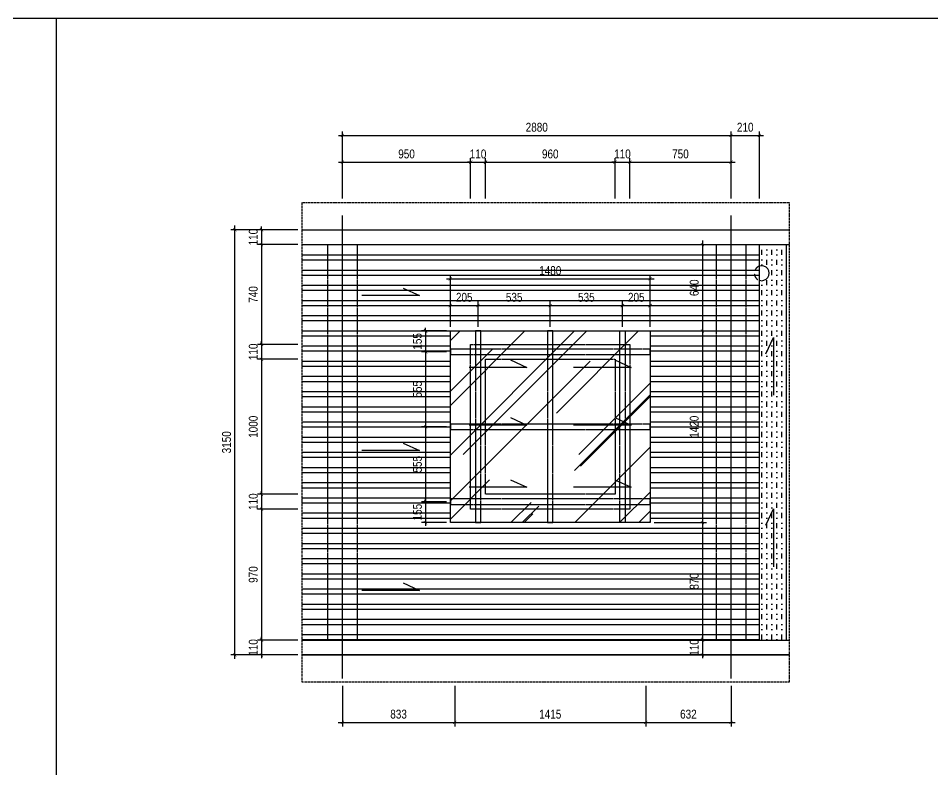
# Model space of a CAD drawing. Header units: millimetres. Extents: x -82962 to 19744, y -138000 to 4535.
# Drawn here: x 5648 to 12425, y -90461 to -84894 of the extents above; entities that cross this region are included whole.
import ezdxf

# ---------------------------------------------------------------- set-up
doc = ezdxf.new("R2010")
doc.units = ezdxf.units.MM
doc.header["$LTSCALE"] = 1000
doc.header["$MEASUREMENT"] = 0
doc.header["$PDMODE"] = 3
doc.linetypes.add('HIDDEN', pattern=[0.375, 0.25, -0.125])
doc.layers.get('0').update_dxf_attribs({"lineweight": 30})
doc.layers.get('DEFPOINTS').update_dxf_attribs({"color": 4, "lineweight": 30})
doc.layers.add('THAY', color=4, linetype='Continuous', lineweight=30)
doc.styles.add('dim', font='arial.ttf', dxfattribs={"width": 0.8})
doc.dimstyles.new('1-100-100', dxfattribs={"dimscale": 0, "dimtxt": 2.2, "dimasz": 0.8, "dimexe": 1, "dimexo": 1, "dimgap": 0.9, "dimtad": 1, "dimdec": 0, "dimzin": 0, "dimdsep": 46, "dimtxsty": 'dim', "dimblk1": 'ARCHTICK', "dimblk2": 'ARCHTICK', "dimsah": 1, "dimcen": 1, "dimdle": 1, "dimclrd": 256, "dimclre": 256, "dimclrt": 1, "dimadec": 0, "dimazin": 0, "dimtfac": 0.0001, "dimtdec": 0, "dimtix": 1, "dimtmove": 2, "dimatfit": 3, "dimldrblk": 'DOT', "dimfxl": 100, "dimtolj": 1, "dimtzin": 0, "dimarcsym": 0})

# ---------------------------------------------------------------- blocks, each defined once
blk = doc.blocks.new('_ARCHTICK')
at = {"color": 0, "linetype": 'ByBlock', "const_width": 0.15}
blk.add_lwpolyline([(-0.5, -0.5), (0.5, 0.5)], dxfattribs=at)
blk = doc.blocks.new('*D963')
at = {"layer": 'DEFPOINTS', "color": 0, "ltscale": 0.2, "transparency": 16777216}
for p in [(7750.8, -86460.2), (7450.8, -86570.4), (7750.8, -86570.4)]:
    blk.add_point(p, dxfattribs=at)
at = {"layer": 'THAY', "lineweight": -2, "ltscale": 0.2, "transparency": 16777216}
for p, q in [((7720.8, -86460.2), (7420.8, -86460.2)), ((7450.8, -86460.2), (7450.8, -86436.2)), ((7450.8, -86460.2), (7450.8, -86570.4)), ((7720.8, -86570.4), (7420.8, -86570.4)), ((7450.8, -86570.4), (7450.8, -86594.4))]:
    blk.add_line(p, q, dxfattribs=at)
at = {"layer": 'THAY', "lineweight": -2, "ltscale": 0.2, "transparency": 16777216, "xscale": 24.00000000000008, "yscale": 24.00000000000008, "zscale": 24.00000000000008}
for p, rotation in [((7450.8, -86460.2), 270), ((7450.8, -86570.4), 90)]:
    blk.add_blockref('_ARCHTICK', p, dxfattribs=dict(at, rotation=rotation))
at = {"layer": 'THAY', "color": 1, "ltscale": 0.2, "transparency": 16777216, "insert": (7390.1, -86515.3), "char_height": 66, "attachment_point": 5, "rotation": 90, "style": 'dim'}
blk.add_mtext('\\A1;110', dxfattribs=at)
blk = doc.blocks.new('_DOT')
at = {"color": 0, "linetype": 'ByBlock', "ltscale": 10}
blk.add_line((-0.5, 0), (-1, 0), dxfattribs=at)
at = {"color": 0, "linetype": 'ByBlock', "ltscale": 10, "const_width": 0.5}
blk.add_lwpolyline([(-0.25, 0, 1), (0.25, 0, 1)], format="xyb", close=True, dxfattribs=at)
blk = doc.blocks.new('*D964')
at = {"layer": 'DEFPOINTS', "color": 0, "ltscale": 0.2, "transparency": 16777216}
for p in [(7750.8, -86570.4), (7450.8, -87310.2), (7750.8, -87310.2)]:
    blk.add_point(p, dxfattribs=at)
at = {"layer": 'THAY', "lineweight": -2, "ltscale": 0.2, "transparency": 16777216}
for p, q in [((7450.8, -86540.4), (7450.8, -87340.2)), ((7720.8, -86570.4), (7420.8, -86570.4)), ((7720.8, -87310.2), (7420.8, -87310.2))]:
    blk.add_line(p, q, dxfattribs=at)
at = {"layer": 'THAY', "lineweight": -2, "ltscale": 0.2, "transparency": 16777216, "xscale": 24.00000000000008, "yscale": 24.00000000000008, "zscale": 24.00000000000008}
for p, rotation in [((7450.8, -86570.4), 90), ((7450.8, -87310.2), 270)]:
    blk.add_blockref('_ARCHTICK', p, dxfattribs=dict(at, rotation=rotation))
at = {"layer": 'THAY', "color": 1, "ltscale": 0.2, "transparency": 16777216, "insert": (7390.1, -86940.3), "char_height": 66, "attachment_point": 5, "rotation": 90, "style": 'dim'}
blk.add_mtext('\\A1;740', dxfattribs=at)
blk = doc.blocks.new('*D965')
at = {"layer": 'DEFPOINTS', "color": 0, "ltscale": 0.2, "transparency": 16777216}
for p in [(7750.8, -87310.2), (7450.8, -87420.2), (7750.8, -87420.2)]:
    blk.add_point(p, dxfattribs=at)
at = {"layer": 'THAY', "lineweight": -2, "ltscale": 0.2, "transparency": 16777216}
for p, q in [((7450.8, -87310.2), (7450.8, -87286.2)), ((7720.8, -87310.2), (7420.8, -87310.2)), ((7450.8, -87310.2), (7450.8, -87420.2)), ((7720.8, -87420.2), (7420.8, -87420.2)), ((7450.8, -87420.2), (7450.8, -87444.2))]:
    blk.add_line(p, q, dxfattribs=at)
at = {"layer": 'THAY', "lineweight": -2, "ltscale": 0.2, "transparency": 16777216, "xscale": 24.00000000000008, "yscale": 24.00000000000008, "zscale": 24.00000000000008}
for p, rotation in [((7450.8, -87310.2), 270), ((7450.8, -87420.2), 90)]:
    blk.add_blockref('_ARCHTICK', p, dxfattribs=dict(at, rotation=rotation))
at = {"layer": 'THAY', "color": 1, "ltscale": 0.2, "transparency": 16777216, "insert": (7390.1, -87365.2), "char_height": 66, "attachment_point": 5, "rotation": 90, "style": 'dim'}
blk.add_mtext('\\A1;110', dxfattribs=at)
blk = doc.blocks.new('*D966')
at = {"layer": 'DEFPOINTS', "color": 0, "ltscale": 0.2, "transparency": 16777216}
for p in [(7750.8, -87420.2), (7450.8, -88420.2), (7750.8, -88420.2)]:
    blk.add_point(p, dxfattribs=at)
at = {"layer": 'THAY', "lineweight": -2, "ltscale": 0.2, "transparency": 16777216}
for p, q in [((7720.8, -87420.2), (7420.8, -87420.2)), ((7450.8, -87390.2), (7450.8, -88450.2)), ((7720.8, -88420.2), (7420.8, -88420.2))]:
    blk.add_line(p, q, dxfattribs=at)
at = {"layer": 'THAY', "lineweight": -2, "ltscale": 0.2, "transparency": 16777216, "xscale": 24.00000000000008, "yscale": 24.00000000000008, "zscale": 24.00000000000008}
for p, rotation in [((7450.8, -87420.2), 90), ((7450.8, -88420.2), 270)]:
    blk.add_blockref('_ARCHTICK', p, dxfattribs=dict(at, rotation=rotation))
at = {"layer": 'THAY', "color": 1, "ltscale": 0.2, "transparency": 16777216, "insert": (7390.1, -87920.2), "char_height": 66, "attachment_point": 5, "rotation": 90, "style": 'dim'}
blk.add_mtext('\\A1;1000', dxfattribs=at)
blk = doc.blocks.new('*D967')
at = {"layer": 'DEFPOINTS', "color": 0, "ltscale": 0.2, "transparency": 16777216}
for p in [(7750.8, -88420.2), (7450.8, -88530.2), (7750.8, -88530.2)]:
    blk.add_point(p, dxfattribs=at)
at = {"layer": 'THAY', "lineweight": -2, "ltscale": 0.2, "transparency": 16777216}
for p, q in [((7720.8, -88420.2), (7420.8, -88420.2)), ((7450.8, -88420.2), (7450.8, -88396.2)), ((7450.8, -88420.2), (7450.8, -88530.2)), ((7720.8, -88530.2), (7420.8, -88530.2)), ((7450.8, -88530.2), (7450.8, -88554.2))]:
    blk.add_line(p, q, dxfattribs=at)
at = {"layer": 'THAY', "lineweight": -2, "ltscale": 0.2, "transparency": 16777216, "xscale": 24.00000000000008, "yscale": 24.00000000000008, "zscale": 24.00000000000008}
for p, rotation in [((7450.8, -88420.2), 270), ((7450.8, -88530.2), 90)]:
    blk.add_blockref('_ARCHTICK', p, dxfattribs=dict(at, rotation=rotation))
at = {"layer": 'THAY', "color": 1, "ltscale": 0.2, "transparency": 16777216, "insert": (7390.1, -88475.2), "char_height": 66, "attachment_point": 5, "rotation": 90, "style": 'dim'}
blk.add_mtext('\\A1;110', dxfattribs=at)
blk = doc.blocks.new('*D968')
at = {"layer": 'DEFPOINTS', "color": 0, "ltscale": 0.2, "transparency": 16777216}
for p in [(7750.8, -88530.2), (7450.8, -89500.2), (7750.8, -89500.2)]:
    blk.add_point(p, dxfattribs=at)
at = {"layer": 'THAY', "lineweight": -2, "ltscale": 0.2, "transparency": 16777216}
for p, q in [((7450.8, -88500.2), (7450.8, -89530.2)), ((7720.8, -88530.2), (7420.8, -88530.2)), ((7720.8, -89500.2), (7420.8, -89500.2))]:
    blk.add_line(p, q, dxfattribs=at)
at = {"layer": 'THAY', "lineweight": -2, "ltscale": 0.2, "transparency": 16777216, "xscale": 24.00000000000008, "yscale": 24.00000000000008, "zscale": 24.00000000000008}
for p, rotation in [((7450.8, -88530.2), 90), ((7450.8, -89500.2), 270)]:
    blk.add_blockref('_ARCHTICK', p, dxfattribs=dict(at, rotation=rotation))
at = {"layer": 'THAY', "color": 1, "ltscale": 0.2, "transparency": 16777216, "insert": (7390.1, -89015.2), "char_height": 66, "attachment_point": 5, "rotation": 90, "style": 'dim'}
blk.add_mtext('\\A1;970', dxfattribs=at)
blk = doc.blocks.new('*D969')
at = {"layer": 'DEFPOINTS', "color": 0, "ltscale": 0.2, "transparency": 16777216}
for p in [(7750.8, -89500.2), (7450.8, -89610.2), (7750.8, -89610.2)]:
    blk.add_point(p, dxfattribs=at)
at = {"layer": 'THAY', "lineweight": -2, "ltscale": 0.2, "transparency": 16777216}
for p, q in [((7720.8, -89500.2), (7420.8, -89500.2)), ((7450.8, -89500.2), (7450.8, -89476.2)), ((7450.8, -89500.2), (7450.8, -89610.2)), ((7720.8, -89610.2), (7420.8, -89610.2)), ((7450.8, -89610.2), (7450.8, -89634.2))]:
    blk.add_line(p, q, dxfattribs=at)
at = {"layer": 'THAY', "lineweight": -2, "ltscale": 0.2, "transparency": 16777216, "xscale": 24.00000000000008, "yscale": 24.00000000000008, "zscale": 24.00000000000008}
for p, rotation in [((7450.8, -89500.2), 270), ((7450.8, -89610.2), 90)]:
    blk.add_blockref('_ARCHTICK', p, dxfattribs=dict(at, rotation=rotation))
at = {"layer": 'THAY', "color": 1, "ltscale": 0.2, "transparency": 16777216, "insert": (7390.1, -89555.2), "char_height": 66, "attachment_point": 5, "rotation": 90, "style": 'dim'}
blk.add_mtext('\\A1;110', dxfattribs=at)
blk = doc.blocks.new('*D970')
at = {"layer": 'DEFPOINTS', "color": 0, "ltscale": 0.2, "transparency": 16777216}
for p in [(7252.8, -86460.2), (7750.8, -86460.2), (7750.8, -89610.2)]:
    blk.add_point(p, dxfattribs=at)
at = {"layer": 'THAY', "lineweight": -2, "ltscale": 0.2, "transparency": 16777216}
for p, q in [((7720.8, -86460.2), (7222.8, -86460.2)), ((7252.8, -89640.2), (7252.8, -86430.2)), ((7720.8, -89610.2), (7222.8, -89610.2))]:
    blk.add_line(p, q, dxfattribs=at)
at = {"layer": 'THAY', "lineweight": -2, "ltscale": 0.2, "transparency": 16777216, "xscale": 24.00000000000008, "yscale": 24.00000000000008, "zscale": 24.00000000000008}
for p, rotation in [((7252.8, -86460.2), 90), ((7252.8, -89610.2), 270)]:
    blk.add_blockref('_ARCHTICK', p, dxfattribs=dict(at, rotation=rotation))
at = {"layer": 'THAY', "color": 1, "ltscale": 0.2, "transparency": 16777216, "insert": (7192.1, -88035.2), "char_height": 66, "attachment_point": 5, "rotation": 90, "style": 'dim'}
blk.add_mtext('\\A1;3150', dxfattribs=at)
blk = doc.blocks.new('*D971')
at = {"layer": 'DEFPOINTS', "color": 0, "ltscale": 0.2, "transparency": 16777216}
for p in [(9000.8, -85960.2), (8050.8, -86260.2), (9000.8, -86260.2)]:
    blk.add_point(p, dxfattribs=at)
at = {"layer": 'THAY', "lineweight": -2, "ltscale": 0.2, "transparency": 16777216}
for p, q in [((8050.8, -86230.2), (8050.8, -85930.2)), ((9000.8, -86230.2), (9000.8, -85930.2)), ((8020.8, -85960.2), (9030.8, -85960.2))]:
    blk.add_line(p, q, dxfattribs=at)
at = {"layer": 'THAY', "lineweight": -2, "ltscale": 0.2, "transparency": 16777216, "xscale": 24.00000000000008, "yscale": 24.00000000000008, "zscale": 24.00000000000008, "rotation": 180}
blk.add_blockref('_ARCHTICK', (8050.8, -85960.2), dxfattribs=at)
at = {"layer": 'THAY', "lineweight": -2, "ltscale": 0.2, "transparency": 16777216, "xscale": 24.00000000000008, "yscale": 24.00000000000008, "zscale": 24.00000000000008}
blk.add_blockref('_ARCHTICK', (9000.8, -85960.2), dxfattribs=at)
at = {"layer": 'THAY', "color": 1, "ltscale": 0.2, "transparency": 16777216, "insert": (8525.8, -85899.5), "char_height": 66, "attachment_point": 5, "style": 'dim'}
blk.add_mtext('\\A1;950', dxfattribs=at)
blk = doc.blocks.new('*D972')
at = {"layer": 'DEFPOINTS', "color": 0, "ltscale": 0.2, "transparency": 16777216}
for p in [(9110.8, -85960.2), (9000.8, -86260.2), (9110.8, -86260.2)]:
    blk.add_point(p, dxfattribs=at)
at = {"layer": 'THAY', "lineweight": -2, "ltscale": 0.2, "transparency": 16777216}
for p, q in [((9000.8, -86230.2), (9000.8, -85930.2)), ((9110.8, -86230.2), (9110.8, -85930.2)), ((9000.8, -85960.2), (8976.8, -85960.2)), ((9000.8, -85960.2), (9110.8, -85960.2)), ((9110.8, -85960.2), (9134.8, -85960.2))]:
    blk.add_line(p, q, dxfattribs=at)
at = {"layer": 'THAY', "lineweight": -2, "ltscale": 0.2, "transparency": 16777216, "xscale": 24.00000000000008, "yscale": 24.00000000000008, "zscale": 24.00000000000008}
blk.add_blockref('_ARCHTICK', (9000.8, -85960.2), dxfattribs=at)
at = {"layer": 'THAY', "lineweight": -2, "ltscale": 0.2, "transparency": 16777216, "xscale": 24.00000000000008, "yscale": 24.00000000000008, "zscale": 24.00000000000008, "rotation": 180}
blk.add_blockref('_ARCHTICK', (9110.8, -85960.2), dxfattribs=at)
at = {"layer": 'THAY', "color": 1, "ltscale": 0.2, "transparency": 16777216, "insert": (9055.8, -85899.5), "char_height": 66, "attachment_point": 5, "style": 'dim'}
blk.add_mtext('\\A1;110', dxfattribs=at)
blk = doc.blocks.new('*D973')
at = {"layer": 'DEFPOINTS', "color": 0, "ltscale": 0.2, "transparency": 16777216}
for p in [(10070.8, -85960.2), (9110.8, -86260.2), (10070.8, -86260.2)]:
    blk.add_point(p, dxfattribs=at)
at = {"layer": 'THAY', "lineweight": -2, "ltscale": 0.2, "transparency": 16777216}
for p, q in [((9110.8, -86230.2), (9110.8, -85930.2)), ((10070.8, -86230.2), (10070.8, -85930.2)), ((9080.8, -85960.2), (10100.8, -85960.2))]:
    blk.add_line(p, q, dxfattribs=at)
at = {"layer": 'THAY', "lineweight": -2, "ltscale": 0.2, "transparency": 16777216, "xscale": 24.00000000000008, "yscale": 24.00000000000008, "zscale": 24.00000000000008, "rotation": 180}
blk.add_blockref('_ARCHTICK', (9110.8, -85960.2), dxfattribs=at)
at = {"layer": 'THAY', "lineweight": -2, "ltscale": 0.2, "transparency": 16777216, "xscale": 24.00000000000008, "yscale": 24.00000000000008, "zscale": 24.00000000000008}
blk.add_blockref('_ARCHTICK', (10070.8, -85960.2), dxfattribs=at)
at = {"layer": 'THAY', "color": 1, "ltscale": 0.2, "transparency": 16777216, "insert": (9590.8, -85899.5), "char_height": 66, "attachment_point": 5, "style": 'dim'}
blk.add_mtext('\\A1;960', dxfattribs=at)
blk = doc.blocks.new('*D974')
at = {"layer": 'DEFPOINTS', "color": 0, "ltscale": 0.2, "transparency": 16777216}
for p in [(10180.8, -85960.2), (10070.8, -86260.2), (10180.8, -86260.2)]:
    blk.add_point(p, dxfattribs=at)
at = {"layer": 'THAY', "lineweight": -2, "ltscale": 0.2, "transparency": 16777216}
for p, q in [((10070.8, -86230.2), (10070.8, -85930.2)), ((10180.8, -86230.2), (10180.8, -85930.2)), ((10070.8, -85960.2), (10046.8, -85960.2)), ((10070.8, -85960.2), (10180.8, -85960.2)), ((10180.8, -85960.2), (10204.8, -85960.2))]:
    blk.add_line(p, q, dxfattribs=at)
at = {"layer": 'THAY', "lineweight": -2, "ltscale": 0.2, "transparency": 16777216, "xscale": 24.00000000000008, "yscale": 24.00000000000008, "zscale": 24.00000000000008}
blk.add_blockref('_ARCHTICK', (10070.8, -85960.2), dxfattribs=at)
at = {"layer": 'THAY', "lineweight": -2, "ltscale": 0.2, "transparency": 16777216, "xscale": 24.00000000000008, "yscale": 24.00000000000008, "zscale": 24.00000000000008, "rotation": 180}
blk.add_blockref('_ARCHTICK', (10180.8, -85960.2), dxfattribs=at)
at = {"layer": 'THAY', "color": 1, "ltscale": 0.2, "transparency": 16777216, "insert": (10125.8, -85899.5), "char_height": 66, "attachment_point": 5, "style": 'dim'}
blk.add_mtext('\\A1;110', dxfattribs=at)
blk = doc.blocks.new('*D975')
at = {"layer": 'DEFPOINTS', "color": 0, "ltscale": 0.2, "transparency": 16777216}
for p in [(10930.8, -85960.2), (10180.8, -86260.2), (10930.8, -86260.2)]:
    blk.add_point(p, dxfattribs=at)
at = {"layer": 'THAY', "lineweight": -2, "ltscale": 0.2, "transparency": 16777216}
for p, q in [((10180.8, -86230.2), (10180.8, -85930.2)), ((10930.8, -86230.2), (10930.8, -85930.2)), ((10150.8, -85960.2), (10960.8, -85960.2))]:
    blk.add_line(p, q, dxfattribs=at)
at = {"layer": 'THAY', "lineweight": -2, "ltscale": 0.2, "transparency": 16777216, "xscale": 24.00000000000008, "yscale": 24.00000000000008, "zscale": 24.00000000000008, "rotation": 180}
blk.add_blockref('_ARCHTICK', (10180.8, -85960.2), dxfattribs=at)
at = {"layer": 'THAY', "lineweight": -2, "ltscale": 0.2, "transparency": 16777216, "xscale": 24.00000000000008, "yscale": 24.00000000000008, "zscale": 24.00000000000008}
blk.add_blockref('_ARCHTICK', (10930.8, -85960.2), dxfattribs=at)
at = {"layer": 'THAY', "color": 1, "ltscale": 0.2, "transparency": 16777216, "insert": (10555.8, -85899.5), "char_height": 66, "attachment_point": 5, "style": 'dim'}
blk.add_mtext('\\A1;750', dxfattribs=at)
blk = doc.blocks.new('*D976')
at = {"layer": 'DEFPOINTS', "color": 0, "ltscale": 0.2, "transparency": 16777216}
for p in [(10930.8, -85762.2), (8050.8, -86260.2), (10930.8, -86260.2)]:
    blk.add_point(p, dxfattribs=at)
at = {"layer": 'THAY', "lineweight": -2, "ltscale": 0.2, "transparency": 16777216}
for p, q in [((8020.8, -85762.2), (10960.8, -85762.2)), ((8050.8, -86230.2), (8050.8, -85732.2)), ((10930.8, -86230.2), (10930.8, -85732.2))]:
    blk.add_line(p, q, dxfattribs=at)
at = {"layer": 'THAY', "lineweight": -2, "ltscale": 0.2, "transparency": 16777216, "xscale": 24.00000000000008, "yscale": 24.00000000000008, "zscale": 24.00000000000008, "rotation": 180}
blk.add_blockref('_ARCHTICK', (8050.8, -85762.2), dxfattribs=at)
at = {"layer": 'THAY', "lineweight": -2, "ltscale": 0.2, "transparency": 16777216, "xscale": 24.00000000000008, "yscale": 24.00000000000008, "zscale": 24.00000000000008}
blk.add_blockref('_ARCHTICK', (10930.8, -85762.2), dxfattribs=at)
at = {"layer": 'THAY', "color": 1, "ltscale": 0.2, "transparency": 16777216, "insert": (9490.8, -85701.5), "char_height": 66, "attachment_point": 5, "style": 'dim'}
blk.add_mtext('\\A1;2880', dxfattribs=at)
blk = doc.blocks.new('*D977')
at = {"layer": 'DEFPOINTS', "color": 0, "ltscale": 0.2, "transparency": 16777216}
for p in [(11140.8, -85762.2), (10930.8, -86260.2), (11140.8, -86260.2)]:
    blk.add_point(p, dxfattribs=at)
at = {"layer": 'THAY', "lineweight": -2, "ltscale": 0.2, "transparency": 16777216}
for p, q in [((10900.8, -85762.2), (11170.8, -85762.2)), ((10930.8, -86230.2), (10930.8, -85732.2)), ((11140.8, -86230.2), (11140.8, -85732.2))]:
    blk.add_line(p, q, dxfattribs=at)
at = {"layer": 'THAY', "lineweight": -2, "ltscale": 0.2, "transparency": 16777216, "xscale": 24.00000000000008, "yscale": 24.00000000000008, "zscale": 24.00000000000008, "rotation": 180}
blk.add_blockref('_ARCHTICK', (10930.8, -85762.2), dxfattribs=at)
at = {"layer": 'THAY', "lineweight": -2, "ltscale": 0.2, "transparency": 16777216, "xscale": 24.00000000000008, "yscale": 24.00000000000008, "zscale": 24.00000000000008}
blk.add_blockref('_ARCHTICK', (11140.8, -85762.2), dxfattribs=at)
at = {"layer": 'THAY', "color": 1, "ltscale": 0.2, "transparency": 16777216, "insert": (11035.8, -85701.5), "char_height": 66, "attachment_point": 5, "style": 'dim'}
blk.add_mtext('\\A1;210', dxfattribs=at)
blk = doc.blocks.new('*D978')
at = {"layer": 'DEFPOINTS', "color": 0, "ltscale": 0.2, "transparency": 16777216}
for p in [(10288.7, -86570.4), (10321, -87210.2), (10718.8, -87210.2)]:
    blk.add_point(p, dxfattribs=at)
at = {"layer": 'THAY', "lineweight": -2, "ltscale": 0.2, "transparency": 16777216}
for p, q in [((10718.8, -86540.4), (10718.8, -87240.2)), ((10318.7, -86570.4), (10748.8, -86570.4)), ((10351, -87210.2), (10748.8, -87210.2))]:
    blk.add_line(p, q, dxfattribs=at)
at = {"layer": 'THAY', "lineweight": -2, "ltscale": 0.2, "transparency": 16777216, "xscale": 24.00000000000008, "yscale": 24.00000000000008, "zscale": 24.00000000000008}
for p, rotation in [((10718.8, -86570.4), 90), ((10718.8, -87210.2), 270)]:
    blk.add_blockref('_ARCHTICK', p, dxfattribs=dict(at, rotation=rotation))
at = {"layer": 'THAY', "color": 1, "ltscale": 0.2, "transparency": 16777216, "insert": (10658.1, -86890.3), "char_height": 66, "attachment_point": 5, "rotation": 90, "style": 'dim'}
blk.add_mtext('\\A1;640', dxfattribs=at)
blk = doc.blocks.new('*D979')
at = {"layer": 'DEFPOINTS', "color": 0, "ltscale": 0.2, "transparency": 16777216}
for p in [(10321, -87210.2), (10330.8, -88630.2), (10718.8, -88630.2)]:
    blk.add_point(p, dxfattribs=at)
at = {"layer": 'THAY', "lineweight": -2, "ltscale": 0.2, "transparency": 16777216}
for p, q in [((10351, -87210.2), (10748.8, -87210.2)), ((10718.8, -87180.2), (10718.8, -88660.2)), ((10360.8, -88630.2), (10748.8, -88630.2))]:
    blk.add_line(p, q, dxfattribs=at)
at = {"layer": 'THAY', "lineweight": -2, "ltscale": 0.2, "transparency": 16777216, "xscale": 24.00000000000008, "yscale": 24.00000000000008, "zscale": 24.00000000000008}
for p, rotation in [((10718.8, -87210.2), 90), ((10718.8, -88630.2), 270)]:
    blk.add_blockref('_ARCHTICK', p, dxfattribs=dict(at, rotation=rotation))
at = {"layer": 'THAY', "color": 1, "ltscale": 0.2, "transparency": 16777216, "insert": (10658.1, -87920.2), "char_height": 66, "attachment_point": 5, "rotation": 90, "style": 'dim'}
blk.add_mtext('\\A1;1420', dxfattribs=at)
blk = doc.blocks.new('*D980')
at = {"layer": 'DEFPOINTS', "color": 0, "ltscale": 0.2, "transparency": 16777216}
for p in [(10330.8, -88630.2), (10298.5, -89500.2), (10718.8, -89500.2)]:
    blk.add_point(p, dxfattribs=at)
at = {"layer": 'THAY', "lineweight": -2, "ltscale": 0.2, "transparency": 16777216}
for p, q in [((10360.8, -88630.2), (10748.8, -88630.2)), ((10718.8, -88600.2), (10718.8, -89530.2)), ((10328.5, -89500.2), (10748.8, -89500.2))]:
    blk.add_line(p, q, dxfattribs=at)
at = {"layer": 'THAY', "lineweight": -2, "ltscale": 0.2, "transparency": 16777216, "xscale": 24.00000000000008, "yscale": 24.00000000000008, "zscale": 24.00000000000008}
for p, rotation in [((10718.8, -88630.2), 90), ((10718.8, -89500.2), 270)]:
    blk.add_blockref('_ARCHTICK', p, dxfattribs=dict(at, rotation=rotation))
at = {"layer": 'THAY', "color": 1, "ltscale": 0.2, "transparency": 16777216, "insert": (10658.1, -89065.2), "char_height": 66, "attachment_point": 5, "rotation": 90, "style": 'dim'}
blk.add_mtext('\\A1;870', dxfattribs=at)
blk = doc.blocks.new('*D981')
at = {"layer": 'DEFPOINTS', "color": 0, "ltscale": 0.2, "transparency": 16777216}
for p in [(10298.5, -89500.2), (10298.5, -89610.2), (10718.8, -89610.2)]:
    blk.add_point(p, dxfattribs=at)
at = {"layer": 'THAY', "lineweight": -2, "ltscale": 0.2, "transparency": 16777216}
for p, q in [((10328.5, -89500.2), (10748.8, -89500.2)), ((10718.8, -89500.2), (10718.8, -89476.2)), ((10718.8, -89500.2), (10718.8, -89610.2)), ((10328.5, -89610.2), (10748.8, -89610.2)), ((10718.8, -89610.2), (10718.8, -89634.2))]:
    blk.add_line(p, q, dxfattribs=at)
at = {"layer": 'THAY', "lineweight": -2, "ltscale": 0.2, "transparency": 16777216, "xscale": 24.00000000000008, "yscale": 24.00000000000008, "zscale": 24.00000000000008}
for p, rotation in [((10718.8, -89500.2), 270), ((10718.8, -89610.2), 90)]:
    blk.add_blockref('_ARCHTICK', p, dxfattribs=dict(at, rotation=rotation))
at = {"layer": 'THAY', "color": 1, "ltscale": 0.2, "transparency": 16777216, "insert": (10658.1, -89555.2), "char_height": 66, "attachment_point": 5, "rotation": 90, "style": 'dim'}
blk.add_mtext('\\A1;110', dxfattribs=at)
blk = doc.blocks.new('*D982')
at = {"layer": 'DEFPOINTS', "color": 0, "ltscale": 0.2, "transparency": 16777216}
for p in [(8050.3, -89810.2), (8883.1, -89810.2), (8883.1, -90110.2)]:
    blk.add_point(p, dxfattribs=at)
at = {"layer": 'THAY', "lineweight": -2, "ltscale": 0.2, "transparency": 16777216}
for p, q in [((8050.3, -89840.2), (8050.3, -90140.2)), ((8883.1, -89840.2), (8883.1, -90140.2)), ((8020.3, -90110.2), (8913.1, -90110.2))]:
    blk.add_line(p, q, dxfattribs=at)
at = {"layer": 'THAY', "lineweight": -2, "ltscale": 0.2, "transparency": 16777216, "xscale": 24.00000000000008, "yscale": 24.00000000000008, "zscale": 24.00000000000008, "rotation": 180}
blk.add_blockref('_ARCHTICK', (8050.3, -90110.2), dxfattribs=at)
at = {"layer": 'THAY', "lineweight": -2, "ltscale": 0.2, "transparency": 16777216, "xscale": 24.00000000000008, "yscale": 24.00000000000008, "zscale": 24.00000000000008}
blk.add_blockref('_ARCHTICK', (8883.1, -90110.2), dxfattribs=at)
at = {"layer": 'THAY', "color": 1, "ltscale": 0.2, "transparency": 16777216, "insert": (8466.7, -90049.4), "char_height": 66, "attachment_point": 5, "style": 'dim'}
blk.add_mtext('\\A1;833', dxfattribs=at)
blk = doc.blocks.new('*D983')
at = {"layer": 'DEFPOINTS', "color": 0, "ltscale": 0.2, "transparency": 16777216}
for p in [(8883.1, -89810.2), (10298.5, -89810.2), (10298.5, -90110.2)]:
    blk.add_point(p, dxfattribs=at)
at = {"layer": 'THAY', "lineweight": -2, "ltscale": 0.2, "transparency": 16777216}
for p, q in [((8883.1, -89840.2), (8883.1, -90140.2)), ((10298.5, -89840.2), (10298.5, -90140.2)), ((8853.1, -90110.2), (10328.5, -90110.2))]:
    blk.add_line(p, q, dxfattribs=at)
at = {"layer": 'THAY', "lineweight": -2, "ltscale": 0.2, "transparency": 16777216, "xscale": 24.00000000000008, "yscale": 24.00000000000008, "zscale": 24.00000000000008, "rotation": 180}
blk.add_blockref('_ARCHTICK', (8883.1, -90110.2), dxfattribs=at)
at = {"layer": 'THAY', "lineweight": -2, "ltscale": 0.2, "transparency": 16777216, "xscale": 24.00000000000008, "yscale": 24.00000000000008, "zscale": 24.00000000000008}
blk.add_blockref('_ARCHTICK', (10298.5, -90110.2), dxfattribs=at)
at = {"layer": 'THAY', "color": 1, "ltscale": 0.2, "transparency": 16777216, "insert": (9590.8, -90049.5), "char_height": 66, "attachment_point": 5, "style": 'dim'}
blk.add_mtext('\\A1;1415', dxfattribs=at)
blk = doc.blocks.new('*D984')
at = {"layer": 'DEFPOINTS', "color": 0, "ltscale": 0.2, "transparency": 16777216}
for p in [(10298.5, -89810.2), (10930.8, -89810.2), (10930.8, -90110.2)]:
    blk.add_point(p, dxfattribs=at)
at = {"layer": 'THAY', "lineweight": -2, "ltscale": 0.2, "transparency": 16777216}
for p, q in [((10298.5, -89840.2), (10298.5, -90140.2)), ((10930.8, -89840.2), (10930.8, -90140.2)), ((10268.5, -90110.2), (10960.8, -90110.2))]:
    blk.add_line(p, q, dxfattribs=at)
at = {"layer": 'THAY', "lineweight": -2, "ltscale": 0.2, "transparency": 16777216, "xscale": 24.00000000000008, "yscale": 24.00000000000008, "zscale": 24.00000000000008, "rotation": 180}
blk.add_blockref('_ARCHTICK', (10298.5, -90110.2), dxfattribs=at)
at = {"layer": 'THAY', "lineweight": -2, "ltscale": 0.2, "transparency": 16777216, "xscale": 24.00000000000008, "yscale": 24.00000000000008, "zscale": 24.00000000000008}
blk.add_blockref('_ARCHTICK', (10930.8, -90110.2), dxfattribs=at)
at = {"layer": 'THAY', "color": 1, "ltscale": 0.2, "transparency": 16777216, "insert": (10614.7, -90049.4), "char_height": 66, "attachment_point": 5, "style": 'dim'}
blk.add_mtext('\\A1;632', dxfattribs=at)
blk = doc.blocks.new('*D985')
at = {"layer": 'DEFPOINTS', "color": 0, "ltscale": 0.2, "transparency": 16777216}
for p in [(9055.8, -87022.3), (8850.8, -87210.2), (9055.8, -87210.2)]:
    blk.add_point(p, dxfattribs=at)
at = {"layer": 'THAY', "lineweight": -2, "ltscale": 0.2, "transparency": 16777216}
for p, q in [((8850.8, -87180.2), (8850.8, -86992.3)), ((9055.8, -87180.2), (9055.8, -86992.3)), ((8820.8, -87022.3), (9085.8, -87022.3))]:
    blk.add_line(p, q, dxfattribs=at)
at = {"layer": 'THAY', "lineweight": -2, "ltscale": 0.2, "transparency": 16777216, "xscale": 24.00000000000008, "yscale": 24.00000000000008, "zscale": 24.00000000000008, "rotation": 180}
blk.add_blockref('_ARCHTICK', (8850.8, -87022.3), dxfattribs=at)
at = {"layer": 'THAY', "lineweight": -2, "ltscale": 0.2, "transparency": 16777216, "xscale": 24.00000000000008, "yscale": 24.00000000000008, "zscale": 24.00000000000008}
blk.add_blockref('_ARCHTICK', (9055.8, -87022.3), dxfattribs=at)
at = {"layer": 'THAY', "color": 1, "ltscale": 0.2, "transparency": 16777216, "insert": (8953.3, -86961.6), "char_height": 66, "attachment_point": 5, "style": 'dim'}
blk.add_mtext('\\A1;205', dxfattribs=at)
blk = doc.blocks.new('*D986')
at = {"layer": 'DEFPOINTS', "color": 0, "ltscale": 0.2, "transparency": 16777216}
for p in [(10125.8, -87022.3), (9590.8, -87210.2), (10125.8, -87210.2)]:
    blk.add_point(p, dxfattribs=at)
at = {"layer": 'THAY', "lineweight": -2, "ltscale": 0.2, "transparency": 16777216}
for p, q in [((9590.8, -87180.2), (9590.8, -86992.3)), ((10125.8, -87180.2), (10125.8, -86992.3)), ((9560.8, -87022.3), (10155.8, -87022.3))]:
    blk.add_line(p, q, dxfattribs=at)
at = {"layer": 'THAY', "lineweight": -2, "ltscale": 0.2, "transparency": 16777216, "xscale": 24.00000000000008, "yscale": 24.00000000000008, "zscale": 24.00000000000008, "rotation": 180}
blk.add_blockref('_ARCHTICK', (9590.8, -87022.3), dxfattribs=at)
at = {"layer": 'THAY', "lineweight": -2, "ltscale": 0.2, "transparency": 16777216, "xscale": 24.00000000000008, "yscale": 24.00000000000008, "zscale": 24.00000000000008}
blk.add_blockref('_ARCHTICK', (10125.8, -87022.3), dxfattribs=at)
at = {"layer": 'THAY', "color": 1, "ltscale": 0.2, "transparency": 16777216, "insert": (9858.3, -86961.6), "char_height": 66, "attachment_point": 5, "style": 'dim'}
blk.add_mtext('\\A1;535', dxfattribs=at)
blk = doc.blocks.new('*D987')
at = {"layer": 'DEFPOINTS', "color": 0, "ltscale": 0.2, "transparency": 16777216}
for p in [(10330.8, -87022.3), (10125.8, -87210.2), (10330.8, -87210.2)]:
    blk.add_point(p, dxfattribs=at)
at = {"layer": 'THAY', "lineweight": -2, "ltscale": 0.2, "transparency": 16777216}
for p, q in [((10125.8, -87180.2), (10125.8, -86992.3)), ((10330.8, -87180.2), (10330.8, -86992.3)), ((10095.8, -87022.3), (10360.8, -87022.3))]:
    blk.add_line(p, q, dxfattribs=at)
at = {"layer": 'THAY', "lineweight": -2, "ltscale": 0.2, "transparency": 16777216, "xscale": 24.00000000000008, "yscale": 24.00000000000008, "zscale": 24.00000000000008, "rotation": 180}
blk.add_blockref('_ARCHTICK', (10125.8, -87022.3), dxfattribs=at)
at = {"layer": 'THAY', "lineweight": -2, "ltscale": 0.2, "transparency": 16777216, "xscale": 24.00000000000008, "yscale": 24.00000000000008, "zscale": 24.00000000000008}
blk.add_blockref('_ARCHTICK', (10330.8, -87022.3), dxfattribs=at)
at = {"layer": 'THAY', "color": 1, "ltscale": 0.2, "transparency": 16777216, "insert": (10228.3, -86961.6), "char_height": 66, "attachment_point": 5, "style": 'dim'}
blk.add_mtext('\\A1;205', dxfattribs=at)
blk = doc.blocks.new('*D988')
at = {"layer": 'DEFPOINTS', "color": 0, "ltscale": 0.2, "transparency": 16777216}
for p in [(10330.8, -86824.3), (8850.8, -87210.2), (10330.8, -87162.5)]:
    blk.add_point(p, dxfattribs=at)
at = {"layer": 'THAY', "lineweight": -2, "ltscale": 0.2, "transparency": 16777216}
for p, q in [((8850.8, -87180.2), (8850.8, -86794.3)), ((10330.8, -87132.5), (10330.8, -86794.3)), ((8820.8, -86824.3), (10360.8, -86824.3))]:
    blk.add_line(p, q, dxfattribs=at)
at = {"layer": 'THAY', "lineweight": -2, "ltscale": 0.2, "transparency": 16777216, "xscale": 24.00000000000008, "yscale": 24.00000000000008, "zscale": 24.00000000000008, "rotation": 180}
blk.add_blockref('_ARCHTICK', (8850.8, -86824.3), dxfattribs=at)
at = {"layer": 'THAY', "lineweight": -2, "ltscale": 0.2, "transparency": 16777216, "xscale": 24.00000000000008, "yscale": 24.00000000000008, "zscale": 24.00000000000008}
blk.add_blockref('_ARCHTICK', (10330.8, -86824.3), dxfattribs=at)
at = {"layer": 'THAY', "color": 1, "ltscale": 0.2, "transparency": 16777216, "insert": (9590.8, -86763.6), "char_height": 66, "attachment_point": 5, "style": 'dim'}
blk.add_mtext('\\A1;1480', dxfattribs=at)
blk = doc.blocks.new('*D989')
at = {"layer": 'DEFPOINTS', "color": 0, "ltscale": 0.2, "transparency": 16777216}
for p in [(8850.8, -87210.2), (8667, -87365.2), (8850.8, -87365.2)]:
    blk.add_point(p, dxfattribs=at)
at = {"layer": 'THAY', "lineweight": -2, "ltscale": 0.2, "transparency": 16777216}
for p, q in [((8820.8, -87210.2), (8637, -87210.2)), ((8667, -87210.2), (8667, -87186.2)), ((8667, -87210.2), (8667, -87365.2)), ((8820.8, -87365.2), (8637, -87365.2)), ((8667, -87365.2), (8667, -87389.2))]:
    blk.add_line(p, q, dxfattribs=at)
at = {"layer": 'THAY', "lineweight": -2, "ltscale": 0.2, "transparency": 16777216, "xscale": 24.00000000000008, "yscale": 24.00000000000008, "zscale": 24.00000000000008}
for p, rotation in [((8667, -87210.2), 270), ((8667, -87365.2), 90)]:
    blk.add_blockref('_ARCHTICK', p, dxfattribs=dict(at, rotation=rotation))
at = {"layer": 'THAY', "color": 1, "ltscale": 0.2, "transparency": 16777216, "insert": (8606.3, -87287.7), "char_height": 66, "attachment_point": 5, "rotation": 90, "style": 'dim'}
blk.add_mtext('\\A1;155', dxfattribs=at)
blk = doc.blocks.new('*D990')
at = {"layer": 'DEFPOINTS', "color": 0, "ltscale": 0.2, "transparency": 16777216}
for p in [(8850.8, -87365.2), (8667, -87920.2), (8850.8, -87920.2)]:
    blk.add_point(p, dxfattribs=at)
at = {"layer": 'THAY', "lineweight": -2, "ltscale": 0.2, "transparency": 16777216}
for p, q in [((8667, -87335.2), (8667, -87950.2)), ((8820.8, -87365.2), (8637, -87365.2)), ((8820.8, -87920.2), (8637, -87920.2))]:
    blk.add_line(p, q, dxfattribs=at)
at = {"layer": 'THAY', "lineweight": -2, "ltscale": 0.2, "transparency": 16777216, "xscale": 24.00000000000008, "yscale": 24.00000000000008, "zscale": 24.00000000000008}
for p, rotation in [((8667, -87365.2), 90), ((8667, -87920.2), 270)]:
    blk.add_blockref('_ARCHTICK', p, dxfattribs=dict(at, rotation=rotation))
at = {"layer": 'THAY', "color": 1, "ltscale": 0.2, "transparency": 16777216, "insert": (8606.5, -87642.7), "char_height": 66, "attachment_point": 5, "rotation": 90, "style": 'dim'}
blk.add_mtext('\\A1;555', dxfattribs=at)
blk = doc.blocks.new('*D991')
at = {"layer": 'DEFPOINTS', "color": 0, "ltscale": 0.2, "transparency": 16777216}
for p in [(8850.8, -87920.2), (8667, -88475.2), (8850.8, -88475.2)]:
    blk.add_point(p, dxfattribs=at)
at = {"layer": 'THAY', "lineweight": -2, "ltscale": 0.2, "transparency": 16777216}
for p, q in [((8667, -87890.2), (8667, -88505.2)), ((8820.8, -87920.2), (8637, -87920.2)), ((8820.8, -88475.2), (8637, -88475.2))]:
    blk.add_line(p, q, dxfattribs=at)
at = {"layer": 'THAY', "lineweight": -2, "ltscale": 0.2, "transparency": 16777216, "xscale": 24.00000000000008, "yscale": 24.00000000000008, "zscale": 24.00000000000008}
for p, rotation in [((8667, -87920.2), 90), ((8667, -88475.2), 270)]:
    blk.add_blockref('_ARCHTICK', p, dxfattribs=dict(at, rotation=rotation))
at = {"layer": 'THAY', "color": 1, "ltscale": 0.2, "transparency": 16777216, "insert": (8606.5, -88197.7), "char_height": 66, "attachment_point": 5, "rotation": 90, "style": 'dim'}
blk.add_mtext('\\A1;555', dxfattribs=at)
blk = doc.blocks.new('*D992')
at = {"layer": 'DEFPOINTS', "color": 0, "ltscale": 0.2, "transparency": 16777216}
for p in [(8850.8, -88475.2), (8667, -88630.2), (8850.8, -88630.2)]:
    blk.add_point(p, dxfattribs=at)
at = {"layer": 'THAY', "lineweight": -2, "ltscale": 0.2, "transparency": 16777216}
for p, q in [((8820.8, -88475.2), (8637, -88475.2)), ((8667, -88475.2), (8667, -88451.2)), ((8667, -88475.2), (8667, -88630.2)), ((8820.8, -88630.2), (8637, -88630.2)), ((8667, -88630.2), (8667, -88654.2))]:
    blk.add_line(p, q, dxfattribs=at)
at = {"layer": 'THAY', "lineweight": -2, "ltscale": 0.2, "transparency": 16777216, "xscale": 24.00000000000008, "yscale": 24.00000000000008, "zscale": 24.00000000000008}
for p, rotation in [((8667, -88475.2), 270), ((8667, -88630.2), 90)]:
    blk.add_blockref('_ARCHTICK', p, dxfattribs=dict(at, rotation=rotation))
at = {"layer": 'THAY', "color": 1, "ltscale": 0.2, "transparency": 16777216, "insert": (8606.3, -88552.7), "char_height": 66, "attachment_point": 5, "rotation": 90, "style": 'dim'}
blk.add_mtext('\\A1;155', dxfattribs=at)
blk = doc.blocks.new('*D993')
at = {"layer": 'DEFPOINTS', "color": 0, "ltscale": 0.2, "transparency": 16777216}
for p in [(9590.8, -87022.3), (9055.8, -87210.2), (9590.8, -87210.2)]:
    blk.add_point(p, dxfattribs=at)
at = {"layer": 'THAY', "lineweight": -2, "ltscale": 0.2, "transparency": 16777216}
for p, q in [((9055.8, -87180.2), (9055.8, -86992.3)), ((9590.8, -87180.2), (9590.8, -86992.3)), ((9025.8, -87022.3), (9620.8, -87022.3))]:
    blk.add_line(p, q, dxfattribs=at)
at = {"layer": 'THAY', "lineweight": -2, "ltscale": 0.2, "transparency": 16777216, "xscale": 24.00000000000008, "yscale": 24.00000000000008, "zscale": 24.00000000000008, "rotation": 180}
blk.add_blockref('_ARCHTICK', (9055.8, -87022.3), dxfattribs=at)
at = {"layer": 'THAY', "lineweight": -2, "ltscale": 0.2, "transparency": 16777216, "xscale": 24.00000000000008, "yscale": 24.00000000000008, "zscale": 24.00000000000008}
blk.add_blockref('_ARCHTICK', (9590.8, -87022.3), dxfattribs=at)
at = {"layer": 'THAY', "color": 1, "ltscale": 0.2, "transparency": 16777216, "insert": (9323.3, -86961.6), "char_height": 66, "attachment_point": 5, "style": 'dim'}
blk.add_mtext('\\A1;535', dxfattribs=at)

msp = doc.modelspace()

# ---------------------------------------------------------------- hatches: boundary and pattern name
at = {"layer": 'THAY', "ltscale": 0.2}
h = msp.add_hatch(dxfattribs=at)
h.set_pattern_fill('ANSI32', color=256, scale=300, angle=135, style=0, double=1)
h.set_pattern_definition([(180, (74232.67, 22553.55), (-2e-14, -112.5), []), (180, (74195.17, 22591.05), (-2e-14, -112.5), [])])
h.paths.add_polyline_path([(7750.79961, -86578.41158), (7750.79961, -89500.15916), (10298.50591, -89500.15916), (10330.79961, -88647.86546), (8850.79961, -88647.86546), (8850.79961, -87210.15916), (10330.79961, -87192.45286), (10330.79961, -88630.15916), (10300.13095, -89500.15916), (11140.79961, -89500.15916), (11140.79961, -86578.41158)])
h = msp.add_hatch(dxfattribs=at)
h.set_pattern_fill('MUDST', color=5, scale=150, angle=90, style=0, double=1)
h.set_pattern_definition([(90, (74232.67, 22553.55), (-37.5, 75), [37.5, -37.5, 0, -37.5, 0, -37.5])])
h.paths.add_polyline_path([(11340.79961, -86578.41158), (11140.79961, -86578.41158), (11140.79961, -86730.68133, -1.3770870998), (11140.79961, -86835.28098), (11140.79961, -89500.15916), (11340.79961, -89500.15916)])
h = msp.add_hatch(dxfattribs=at)
h.set_pattern_fill('AR-RROOF', color=256, scale=500, angle=45, style=0, double=1)
h.set_pattern_definition([(45, (74232.67, -65514.43), (424.264, 1131.371), [7500, -1000, 2500, -500]), (45, (74526.1, -64867.4), (-823.7794, 116.6726), [1500, -165, 3000, -375]), (45, (74108.93, -65037.13), (1601.5969, 2075.3584), [4000, -700, 2000, -500])])
h.paths.add_polyline_path([(10330.79961, -87210.15916), (8850.79961, -87210.15916), (8850.79961, -88630.15916), (10330.79961, -88630.15916)])

# ---------------------------------------------------------------- linework, layer by layer
for p, q in [((-14491.20828, -84894.16962), (19744.41861, -84894.16962)), ((5929.30586, -84894.16962), (5929.30586, -138000.47192)), ((11140.79961, -89500.15916), (11140.79961, -86570.41158)), ((11140.79961, -89500.15916), (11140.79961, -86570.41158)), ((11140.79961, -86570.41158), (11364.36013, -86570.41158)), ((11340.79961, -89500.15916), (11340.79961, -86570.41158)), ((7750.79961, -89500.15916), (11140.79961, -89500.15916)), ((11140.79961, -89500.15916), (11364.36013, -89500.15916))]:
    msp.add_line(p, q, dxfattribs=at)
at = {"layer": 'THAY', "ltscale": 0.02}
for p, q in [((8050.79961, -89784.08448), (8050.79961, -86355.76343)), ((10930.79961, -89784.08448), (10930.79961, -86355.76343))]:
    msp.add_line(p, q, dxfattribs=at)
at = {"layer": 'THAY'}
msp.add_line((7750.79961, -86460.15916), (11364.36013, -86460.15916), dxfattribs=at)
at = {"layer": 'THAY', "ltscale": 0.5}
for p, q in [((7750.79961, -86460.15916), (11364.36013, -86460.15916)), ((7750.79961, -89610.15916), (11364.36013, -89610.15916))]:
    msp.add_line(p, q, dxfattribs=at)
at = {"layer": 'THAY', "linetype": 'HIDDEN', "ltscale": 0.02}
for p, q in [((7940.79961, -86570.41158), (7940.79961, -89500.15916)), ((8160.79961, -86570.41158), (8160.79961, -89500.15916)), ((10820.79961, -86570.41158), (10820.79961, -89500.15916)), ((11040.79961, -86570.41158), (11040.79961, -89500.15916)), ((11040.79961, -86570.41158), (11040.79961, -89500.15916))]:
    msp.add_line(p, q, dxfattribs=at)
at = {"layer": 'THAY', "linetype": 'Continuous'}
msp.add_line((11364.36013, -89610.15916), (7750.79961, -89610.15916), dxfattribs=at)
at = {"layer": 'THAY', "linetype": 'HIDDEN', "ltscale": 0.03}
msp.add_lwpolyline([(7750.79961, -89810.15916), (11364.36013, -89810.15916), (11364.36013, -86260.15916), (7750.79961, -86260.15916)], close=True, dxfattribs=at)
at = {"layer": 'THAY', "ltscale": 0.2}
for points in [[(7750.79961, -86460.15916), (11364.36013, -86460.15916)], [(7750.79961, -86570.41158), (11140.79961, -86570.41158)], [(8500.64319, -86892.1735), (8621.79128, -86947.68826), (8193.8085, -86947.68826)], [(11189.52153, -87379.10033), (11245.03629, -87257.95224), (11245.03629, -87685.93501)], [(9296.6828, -87424.46581), (9417.83089, -87479.98057), (8989.84812, -87479.98057)], [(10070.53296, -87424.46581), (10191.68105, -87479.98057), (9763.69828, -87479.98057)], [(9296.6828, -87851.62641), (9417.83089, -87907.14117), (8989.84812, -87907.14117)], [(10070.53296, -87851.62641), (10191.68105, -87907.14117), (9763.69828, -87907.14117)], [(8500.64319, -88040.79399), (8621.79128, -88096.30875), (8193.8085, -88096.30875)], [(9296.6828, -88312.70902), (9417.83089, -88368.22378), (8989.84812, -88368.22378)], [(10070.53296, -88312.70902), (10191.68105, -88368.22378), (9763.69828, -88368.22378)], [(11189.52153, -88649.97756), (11245.03629, -88528.82947), (11245.03629, -88956.81224)], [(8500.64319, -89077.3314), (8621.79128, -89132.84616), (8193.8085, -89132.84616)], [(11140.79961, -89500.15916), (7750.79961, -89500.15916)], [(11140.79961, -89500.15916), (7750.79961, -89500.15916)], [(11364.36013, -89610.15916), (7750.79961, -89610.15916)]]:
    msp.add_lwpolyline(points, dxfattribs=at)
msp.add_lwpolyline([(8850.79961, -87210.15916), (10330.79961, -87210.15916), (10330.79961, -88630.15916), (8850.79961, -88630.15916)], close=True, dxfattribs=at)
at = {"layer": 'THAY', "linetype": 'HIDDEN', "ltscale": 0.02}
for points in [[(9075.79961, -88630.15916), (9075.79961, -87210.15916), (9035.79961, -87210.15916), (9035.79961, -88630.15916)], [(9610.79961, -88630.15916), (9610.79961, -87210.15916), (9570.79961, -87210.15916), (9570.79961, -88630.15916)], [(10105.79961, -88630.15916), (10105.79961, -87210.15916), (10145.79961, -87210.15916), (10145.79961, -88630.15916)], [(8850.79961, -87385.15916), (10330.79961, -87385.15916), (10330.79961, -87345.15916), (8850.79961, -87345.15916)], [(9000.79961, -87310.15916), (10180.79961, -87310.15916), (10180.79961, -88530.15916), (9000.79961, -88530.15916)], [(9110.79961, -87420.15916), (10070.79961, -87420.15916), (10070.79961, -88420.15916), (9110.79961, -88420.15916)], [(8850.79961, -87940.15916), (10330.79961, -87940.15916), (10330.79961, -87900.15916), (8850.79961, -87900.15916)], [(8850.79961, -88495.15916), (10330.79961, -88495.15916), (10330.79961, -88455.15916), (8850.79961, -88455.15916)]]:
    msp.add_lwpolyline(points, close=True, dxfattribs=at)
at = {"layer": 'THAY', "linetype": 'HIDDEN', "ltscale": 0.2}
msp.add_arc((11157.82102, -86782.98115), 55, 108.02790898, 251.97209102, dxfattribs=at)
at = {"layer": 'THAY', "ltscale": 0.2}
msp.add_arc((11157.82102, -86782.98115), 55, 251.97209102, 108.02790898, dxfattribs=at)

# ---------------------------------------------------------------- dimensions: what is measured, and where the dimension line sits
for base, p1, p2, picture, middle in [((10930.79961, -85762.15916), (8050.79961, -86260.15916), (10930.79961, -86260.15916), '*D976', (9490.79961, -85701.46134)), ((11140.79961, -85762.15916), (10930.79961, -86260.15916), (11140.79961, -86260.15916), '*D977', (11035.79961, -85701.46134)), ((9000.79961, -85960.15916), (8050.79961, -86260.15916), (9000.79961, -86260.15916), '*D971', (8525.79961, -85899.46134)), ((9110.79961, -85960.15916), (9000.79961, -86260.15916), (9110.79961, -86260.15916), '*D972', (9055.79961, -85899.46134)), ((10070.79961, -85960.15916), (9110.79961, -86260.15916), (10070.79961, -86260.15916), '*D973', (9590.79961, -85899.46134)), ((10180.79961, -85960.15916), (10070.79961, -86260.15916), (10180.79961, -86260.15916), '*D974', (10125.79961, -85899.46134)), ((10930.79961, -85960.15916), (10180.79961, -86260.15916), (10930.79961, -86260.15916), '*D975', (10555.79961, -85899.46134)), ((10330.79961, -86824.3348), (8850.79961, -87210.15916), (10330.79961, -87162.45286), '*D988', (9590.79961, -86763.63699)), ((9055.79961, -87022.3348), (8850.79961, -87210.15916), (9055.79961, -87210.15916), '*D985', (8953.29961, -86961.63699)), ((9590.79961, -87022.3348), (9055.79961, -87210.15916), (9590.79961, -87210.15916), '*D993', (9323.29961, -86961.61447)), ((10125.79961, -87022.3348), (9590.79961, -87210.15916), (10125.79961, -87210.15916), '*D986', (9858.29961, -86961.61447)), ((10330.79961, -87022.3348), (10125.79961, -87210.15916), (10330.79961, -87210.15916), '*D987', (10228.29961, -86961.63699)), ((8883.09331, -90110.15916), (8050.29961, -89810.15916), (8883.09331, -89810.15916), '*D982', (8466.69646, -90049.43883)), ((10298.50591, -90110.15916), (8883.09331, -89810.15916), (10298.50591, -89810.15916), '*D983', (9590.79961, -90049.46134)), ((10930.79961, -90110.15916), (10298.50591, -89810.15916), (10930.79961, -89810.15916), '*D984', (10614.65276, -90049.43883))]:
    dim = msp.add_linear_dim(base=base, p1=p1, p2=p2, dimstyle='1-100-100', override={"dimscale": 30}, dxfattribs=at)
    dim.commit()
    dim.dimension.update_dxf_attribs({"geometry": picture, "text_midpoint": middle})
for base, p1, p2, picture, middle in [((7252.79961, -86460.15916), (7750.79961, -89610.15916), (7750.79961, -86460.15916), '*D970', (7192.07928, -88035.15916)), ((7450.79961, -86570.41158), (7750.79961, -86460.15916), (7750.79961, -86570.41158), '*D963', (7390.10179, -86515.28537)), ((7450.79961, -87310.15916), (7750.79961, -86570.41158), (7750.79961, -87310.15916), '*D964', (7390.10179, -86940.28537)), ((10718.77615, -87210.15916), (10288.68988, -86570.41158), (10320.98358, -87210.15916), '*D978', (10658.07833, -86890.28537)), ((8667.01721, -87365.15916), (8850.79961, -87210.15916), (8850.79961, -87365.15916), '*D989', (8606.31939, -87287.65916)), ((10718.77615, -88630.15916), (10320.98358, -87210.15916), (10330.79961, -88630.15916), '*D979', (10658.07833, -87920.15916)), ((7450.79961, -87420.15916), (7750.79961, -87310.15916), (7750.79961, -87420.15916), '*D965', (7390.10179, -87365.15916)), ((8667.01721, -87920.15916), (8850.79961, -87365.15916), (8850.79961, -87920.15916), '*D990', (8606.45445, -87642.65916)), ((7450.79961, -88420.15916), (7750.79961, -87420.15916), (7750.79961, -88420.15916), '*D966', (7390.10179, -87920.15916)), ((8667.01721, -88475.15916), (8850.79961, -87920.15916), (8850.79961, -88475.15916), '*D991', (8606.45445, -88197.65916)), ((7450.79961, -88530.15916), (7750.79961, -88420.15916), (7750.79961, -88530.15916), '*D967', (7390.10179, -88475.15916)), ((7450.79961, -89500.15916), (7750.79961, -88530.15916), (7750.79961, -89500.15916), '*D968', (7390.10179, -89015.15916)), ((8667.01721, -88630.15916), (8850.79961, -88475.15916), (8850.79961, -88630.15916), '*D992', (8606.31939, -88552.65916)), ((10718.77615, -89500.15916), (10330.79961, -88630.15916), (10298.50591, -89500.15916), '*D980', (10658.07833, -89065.15916)), ((7450.79961, -89610.15916), (7750.79961, -89500.15916), (7750.79961, -89610.15916), '*D969', (7390.10179, -89555.15916)), ((10718.77615, -89610.15916), (10298.50591, -89500.15916), (10298.50591, -89610.15916), '*D981', (10658.07833, -89555.15916))]:
    dim = msp.add_linear_dim(base=base, p1=p1, p2=p2, angle=90, dimstyle='1-100-100', override={"dimscale": 30}, dxfattribs=at)
    dim.commit()
    dim.dimension.update_dxf_attribs({"geometry": picture, "text_midpoint": middle})

doc.saveas('drawing.dxf')
